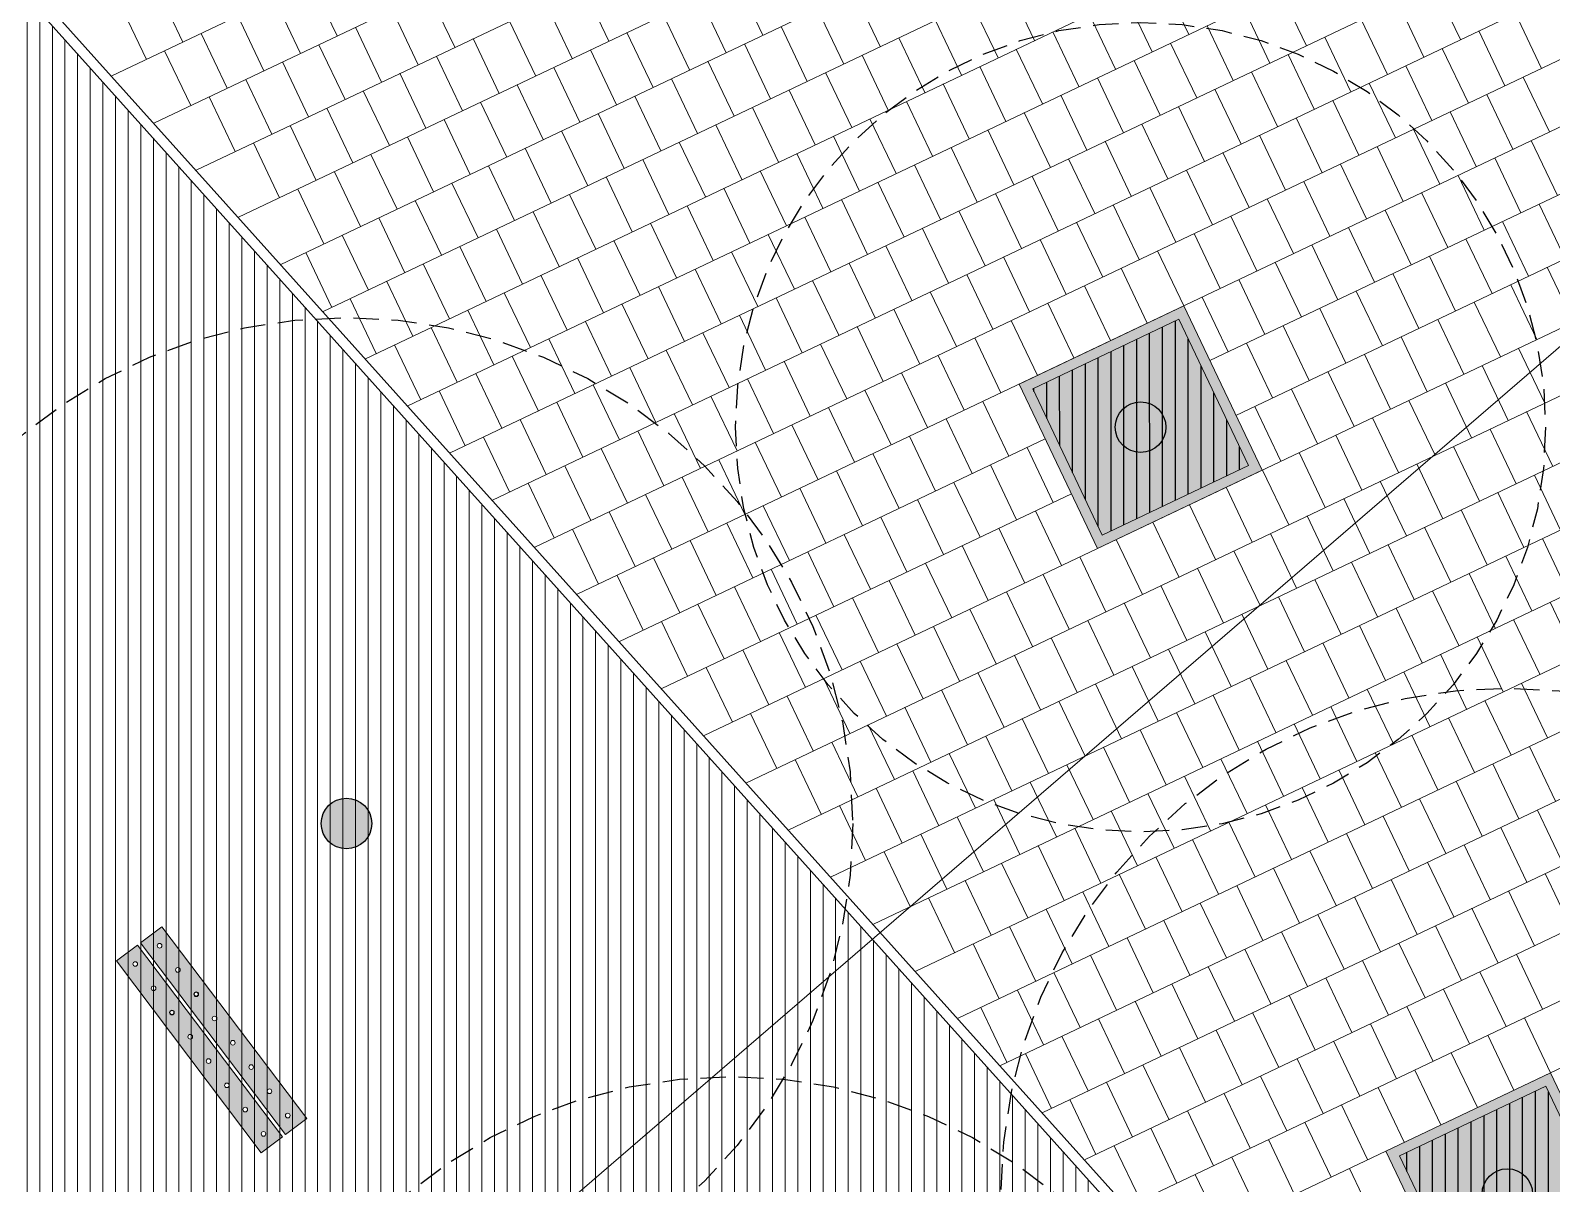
# Model space of a CAD drawing. Header units: metres. Extents: x 678805 to 1359287, y 2747329 to 5497370.
# Drawn here: x 679956.54 to 679971.56, y 2748791.31 to 2748802.7 of the extents above; entities that cross this region are included whole.
import ezdxf
from ezdxf.enums import TextEntityAlignment as Align

# ---------------------------------------------------------------- set-up
doc = ezdxf.new("R2010")
doc.units = ezdxf.units.M
doc.linetypes.add('XREF_MON_SFT_TREES$0$HIDDEN', pattern=[0.375, 0.25, -0.125])
for name, color, linetype in [('00_XREF_MON_HSC_PAVEMENT', 7, 'Continuous'), ('00_XREF_TWQ_BUILDINGS', 7, 'Continuous'), ('00_XREF_TWQ_SFT_TREES', 7, 'Continuous'), ('XREF_MON_GENERAL_LAYOUT$0$02-L-Edge Line Step -10cm', 6, 'Continuous'), ('XREF_MON_HSC_PAVEMENT$0$03-TR-Tree Pit_Green', 74, 'Continuous'), ('XREF_MON_SFT_TREES$0$SL_TREE_CANOPY', 251, 'XREF_MON_SFT_TREES$0$HIDDEN'), ('XREF_MON_SFT_TREES$0$SL_TREE_TRUNK', 251, 'Continuous')]:
    doc.layers.add(name, color=color, linetype=linetype)
for name, color, linetype, true_color in [('02-L-Waterfeatures 01', 7, 'Continuous', 0x4da6ff), ('XREF_MON_HSC_PAVEMENT$0$03-TR-Tree Pit_White', 7, 'Continuous', 0xfcfcfc), ('XREF_MON_SFT_TREES$0$SL_TREE_ACACIA_NILOTICA', 7, 'Continuous', 0x264d00), ('XREF_MON_SFT_TREES$0$SL_TREE_ALBIZIA_LEBBECK', 7, 'Continuous', 0xa3a300), ('XREF_MON_SFT_TREES$0$SL_TREE_ZIZIPHUS_SPINA', 7, 'Continuous', 0xc6d408)]:
    doc.layers.add(name, color=color, linetype=linetype, true_color=true_color)
for name, color, linetype, lineweight in [('XREF_MON_GENERAL_LAYOUT$0$02-L-Level Curves 0.25-0.75m', 33, 'Continuous', 5), ('XREF_MON_GENERAL_LAYOUT$0$02-L-Material Change', 251, 'Continuous', 5), ('XREF_MON_GENERAL_LAYOUT$0$04-BK-Tree Pit', 6, 'Continuous', 5), ('XREF_MON_HSC_FURNITURE$0$03-PG-CBIncluded', 8, 'Continuous', 5), ('XREF_MON_HSC_PAVEMENT$0$04-BK-Tree Pit', 6, 'Continuous', 5)]:
    doc.layers.add(name, color=color, linetype=linetype, lineweight=lineweight)
for name, color, linetype, lineweight, true_color in [('XREF_MON_HSC_PAVEMENT$0$02-L-Joints-Paviment_07_Precast Concrete Blocks 60X40', 7, 'Continuous', 5, 0x999999), ('XREF_MON_HSC_PAVEMENT$0$03-TR-Pavement_02_Sealed Gravel', 7, 'Continuous', 5, 0x38321e), ('XREF_MON_HSC_PAVEMENT$0$03-TR-Pavement_07_Precast Concrete Blocks 60X40', 7, 'Continuous', 5, 0x999999)]:
    doc.layers.add(name, color=color, linetype=linetype, lineweight=lineweight, true_color=true_color)
doc.layers.get('XREF_MON_SFT_TREES$0$SL_TREE_ACACIA_NILOTICA').off()
doc.layers.get('XREF_MON_SFT_TREES$0$SL_TREE_ALBIZIA_LEBBECK').off()
doc.layers.get('XREF_MON_SFT_TREES$0$SL_TREE_ZIZIPHUS_SPINA').off()
doc.styles.add('XREF_MON_GENERAL_LAYOUT$0$Standard', font='arial.ttf')

# ---------------------------------------------------------------- blocks, each defined once
blk = doc.blocks.new('XREF_MON_SFT_TREES$0$Ziziphus_spina_christi')
at = {"layer": 'XREF_MON_SFT_TREES$0$SL_TREE_TRUNK'}
h = blk.add_hatch(color=256, dxfattribs=at)
h.dxf.hatch_style = 1
edge = h.paths.add_edge_path()
edge.add_arc((0, 0), 0.25, 0, 360)
at = {"layer": 'XREF_MON_SFT_TREES$0$SL_TREE_CANOPY', "linetype": 'XREF_MON_SFT_TREES$0$HIDDEN'}
blk.add_circle((0, 0), 5, dxfattribs=at)
at = {"layer": 'XREF_MON_SFT_TREES$0$SL_TREE_TRUNK'}
blk.add_circle((0, 0), 0.25, dxfattribs=at)
blk = doc.blocks.new('XREF_MON_SFT_TREES$0$Albizia_lebbeck')
at = {"layer": 'XREF_MON_SFT_TREES$0$SL_TREE_TRUNK'}
h = blk.add_hatch(color=256, dxfattribs=at)
h.dxf.hatch_style = 1
edge = h.paths.add_edge_path()
edge.add_arc((0, 0), 0.25, 0, 360)
at = {"layer": 'XREF_MON_SFT_TREES$0$SL_TREE_CANOPY', "linetype": 'XREF_MON_SFT_TREES$0$HIDDEN'}
blk.add_circle((0, 0), 5, dxfattribs=at)
at = {"layer": 'XREF_MON_SFT_TREES$0$SL_TREE_TRUNK'}
blk.add_circle((0, 0), 0.25, dxfattribs=at)
blk = doc.blocks.new('XREF_MON_SFT_TREES$0$Acacia_nilotica')
h = blk.add_hatch()
h.set_pattern_fill('ANSI31', color=256, scale=0.1)
edge = h.paths.add_edge_path()
edge.add_arc((0, 0), 4, 0, 360)
at = {"layer": 'XREF_MON_SFT_TREES$0$SL_TREE_TRUNK'}
h = blk.add_hatch(color=256, dxfattribs=at)
h.dxf.hatch_style = 1
edge = h.paths.add_edge_path()
edge.add_arc((0, 0), 0.25, 0, 360)
at = {"layer": 'XREF_MON_SFT_TREES$0$SL_TREE_CANOPY', "linetype": 'XREF_MON_SFT_TREES$0$HIDDEN'}
blk.add_circle((0, 0), 4, dxfattribs=at)
at = {"layer": 'XREF_MON_SFT_TREES$0$SL_TREE_TRUNK'}
blk.add_circle((0, 0), 0.25, dxfattribs=at)
blk = doc.blocks.new('XREF_MON_SFT_TREES')
at = {"layer": 'XREF_MON_SFT_TREES$0$SL_TREE_ACACIA_NILOTICA', "rotation": 25.44812939262281}
blk.add_blockref('XREF_MON_SFT_TREES$0$Acacia_nilotica', (679967.5, 2748798.783), dxfattribs=at)
at = {"layer": 'XREF_MON_SFT_TREES$0$SL_TREE_ALBIZIA_LEBBECK', "rotation": 25.44812939262281}
for p in [(679959.657, 2748794.867), (679963.458, 2748787.366)]:
    blk.add_blockref('XREF_MON_SFT_TREES$0$Albizia_lebbeck', p, dxfattribs=at)
at = {"layer": 'XREF_MON_SFT_TREES$0$SL_TREE_ZIZIPHUS_SPINA', "rotation": 25.44812939262281}
blk.add_blockref('XREF_MON_SFT_TREES$0$Ziziphus_spina_christi', (679971.122, 2748791.205), dxfattribs=at)
blk = doc.blocks.new('XREF_MON_HSC_PAVEMENT$0$Escocell Quadrat')
at = {"layer": 'XREF_MON_HSC_PAVEMENT$0$03-TR-Tree Pit_Green'}
h = blk.add_hatch(dxfattribs=at)
h.set_pattern_fill('ANSI31', color=256, scale=0.04, angle=19.5514)
h.set_pattern_definition([(64.551379247, (-1794786.01457, -2189831.7944), (-0.114677314033, 0.0545720958565), [])])
h.paths.add_polyline_path([(-1.159, 0.359), (-2.759, 0.359), (-2.759, -1.241), (-1.159, -1.241)])
at = {"layer": 'XREF_MON_HSC_PAVEMENT$0$03-TR-Tree Pit_White'}
h = blk.add_hatch(color=256, dxfattribs=at)
h.dxf.hatch_style = 1
h.paths.add_polyline_path([(-2.859, 0.459), (-1.059, 0.459), (-1.059, -1.341), (-2.859, -1.341)])
at = {"ltscale": 0.3}
blk.add_lwpolyline([(-2.759, -1.241), (-1.159, -1.241), (-1.159, 0.359), (-2.759, 0.359)], close=True, dxfattribs=at)
blk = doc.blocks.new('XREF_MON_HSC_PAVEMENT')
at = {"layer": 'XREF_MON_HSC_PAVEMENT$0$03-TR-Pavement_02_Sealed Gravel', "linetype": 'Continuous'}
h = blk.add_hatch(dxfattribs=at)
h.set_pattern_fill('ANSI31', color=256, scale=0.0393, angle=45)
h.set_pattern_definition([(90, (652974.11672, 2717198.73223), (-0.1247775, 0), [])])
h.paths.add_polyline_path([(679942.353, 2748782.84), (679957.858, 2748787.975), (679962.616, 2748773.612), (679947.111, 2748768.477)], flags=16)
h.paths.add_polyline_path([(679947.422, 2748813.15), (679917.58, 2748798.949), (679953.093, 2748759.365), (679980.42, 2748776.369)])
at = {"layer": 'XREF_MON_HSC_PAVEMENT$0$02-L-Joints-Paviment_07_Precast Concrete Blocks 60X40'}
for points in [[(679958.042, 2748802.589), (679957.784, 2748803.131)], [(679959.306, 2748803.191), (679959.564, 2748802.649)], [(679960.726, 2748802.537), (679960.468, 2748803.079)], [(679961.99, 2748803.139), (679962.248, 2748802.597)], [(679963.769, 2748802.656), (679963.511, 2748803.198)], [(679964.671, 2748803.086), (679964.929, 2748802.544)], [(679966.453, 2748802.605), (679966.195, 2748803.146)], [(679967.717, 2748803.206), (679967.975, 2748802.664)], [(679969.137, 2748802.553), (679968.879, 2748803.095)], [(679970.401, 2748803.154), (679970.659, 2748802.613)], [(679957.681, 2748802.417), (679957.423, 2748802.959)], [(679958.945, 2748803.019), (679959.203, 2748802.477)], [(679961.629, 2748802.967), (679961.887, 2748802.425)], [(679963.407, 2748802.484), (679963.15, 2748803.026)], [(679966.092, 2748802.433), (679965.834, 2748802.974)], [(679967.356, 2748803.034), (679967.614, 2748802.492)], [(679968.776, 2748802.381), (679968.518, 2748802.923)], [(679970.04, 2748802.983), (679970.298, 2748802.441)], [(679958.584, 2748802.847), (679958.841, 2748802.305)], [(679960.365, 2748802.365), (679960.107, 2748802.907)], [(679961.268, 2748802.795), (679961.526, 2748802.253)], [(679963.046, 2748802.313), (679962.788, 2748802.854)], [(679964.31, 2748802.914), (679964.568, 2748802.372)], [(679965.73, 2748802.261), (679965.473, 2748802.803)], [(679966.995, 2748802.862), (679967.252, 2748802.321)], [(679969.679, 2748802.811), (679969.937, 2748802.269)], [(679971.46, 2748802.329), (679971.203, 2748802.871)], [(679958.222, 2748802.675), (679958.48, 2748802.133)], [(679960.004, 2748802.194), (679959.746, 2748802.735)], [(679960.907, 2748802.623), (679961.165, 2748802.081)], [(679962.685, 2748802.141), (679962.427, 2748802.682)], [(679963.949, 2748802.742), (679964.207, 2748802.2)], [(679965.369, 2748802.089), (679965.111, 2748802.631)], [(679966.633, 2748802.691), (679966.891, 2748802.149)], [(679968.415, 2748802.209), (679968.157, 2748802.751)], [(679969.318, 2748802.639), (679969.576, 2748802.097)], [(679971.099, 2748802.157), (679970.841, 2748802.699)], [(679957.861, 2748802.503), (679958.119, 2748801.961)], [(679959.643, 2748802.022), (679959.385, 2748802.563)], [(679962.324, 2748801.969), (679962.066, 2748802.511)], [(679963.588, 2748802.57), (679963.846, 2748802.029)], [(679966.272, 2748802.519), (679966.53, 2748801.977)], [(679968.054, 2748802.037), (679967.796, 2748802.579)], [(679968.957, 2748802.467), (679969.214, 2748801.925)], [(679970.738, 2748801.985), (679970.48, 2748802.527)], [(679959.281, 2748801.85), (679959.024, 2748802.392)], [(679960.545, 2748802.451), (679960.803, 2748801.91)], [(679961.963, 2748801.797), (679961.705, 2748802.339)], [(679963.227, 2748802.399), (679963.485, 2748801.857)], [(679965.008, 2748801.917), (679964.75, 2748802.459)], [(679965.911, 2748802.347), (679966.169, 2748801.805)], [(679967.692, 2748801.865), (679967.435, 2748802.407)], [(679970.377, 2748801.814), (679970.119, 2748802.355)], [(679958.92, 2748801.678), (679958.662, 2748802.22)], [(679960.184, 2748802.28), (679960.442, 2748801.738)], [(679961.601, 2748801.625), (679961.344, 2748802.167)], [(679962.866, 2748802.227), (679963.123, 2748801.685)], [(679964.647, 2748801.745), (679964.389, 2748802.287)], [(679965.55, 2748802.175), (679965.808, 2748801.633)], [(679967.331, 2748801.693), (679967.073, 2748802.235)], [(679968.595, 2748802.295), (679968.853, 2748801.753)], [(679970.016, 2748801.642), (679969.758, 2748802.184)], [(679971.28, 2748802.243), (679971.538, 2748801.702)], [(679958.559, 2748801.506), (679958.301, 2748802.048)], [(679959.823, 2748802.108), (679960.081, 2748801.566)], [(679962.504, 2748802.055), (679962.762, 2748801.513)], [(679964.286, 2748801.573), (679964.028, 2748802.115)], [(679966.97, 2748801.522), (679966.712, 2748802.063)], [(679968.234, 2748802.123), (679968.492, 2748801.581)], [(679970.919, 2748802.071), (679971.176, 2748801.53)], [(679959.462, 2748801.936), (679959.72, 2748801.394)], [(679961.24, 2748801.453), (679960.982, 2748801.995)], [(679962.143, 2748801.883), (679962.401, 2748801.341)], [(679963.925, 2748801.401), (679963.667, 2748801.943)], [(679965.189, 2748802.003), (679965.446, 2748801.461)], [(679966.609, 2748801.35), (679966.351, 2748801.892)], [(679967.873, 2748801.951), (679968.131, 2748801.409)], [(679969.654, 2748801.47), (679969.397, 2748802.012)], [(679970.557, 2748801.9), (679970.815, 2748801.358)], [(679959.101, 2748801.764), (679959.359, 2748801.222)], [(679960.879, 2748801.281), (679960.621, 2748801.823)], [(679963.563, 2748801.23), (679963.306, 2748801.771)], [(679964.827, 2748801.831), (679965.085, 2748801.289)], [(679966.248, 2748801.178), (679965.99, 2748801.72)], [(679967.512, 2748801.779), (679967.77, 2748801.238)], [(679969.293, 2748801.298), (679969.035, 2748801.84)], [(679970.196, 2748801.728), (679970.454, 2748801.186)], [(679958.74, 2748801.592), (679958.997, 2748801.05)], [(679960.518, 2748801.109), (679960.26, 2748801.651)], [(679961.782, 2748801.711), (679962.04, 2748801.169)], [(679963.202, 2748801.058), (679962.944, 2748801.599)], [(679964.466, 2748801.659), (679964.724, 2748801.117)], [(679967.151, 2748801.608), (679967.408, 2748801.066)], [(679968.932, 2748801.126), (679968.674, 2748801.668)], [(679971.616, 2748801.074), (679971.358, 2748801.616)], [(679960.157, 2748800.938), (679959.899, 2748801.479)], [(679961.421, 2748801.539), (679961.679, 2748800.997)], [(679962.841, 2748800.886), (679962.583, 2748801.428)], [(679964.105, 2748801.487), (679964.363, 2748800.946)], [(679965.886, 2748801.006), (679965.629, 2748801.548)], [(679966.789, 2748801.436), (679967.047, 2748800.894)], [(679968.571, 2748800.954), (679968.313, 2748801.496)], [(679969.835, 2748801.556), (679970.093, 2748801.014)], [(679971.255, 2748800.902), (679970.997, 2748801.444)], [(679959.795, 2748800.766), (679959.538, 2748801.307)], [(679961.06, 2748801.367), (679961.317, 2748800.825)], [(679963.744, 2748801.316), (679964.002, 2748800.774)], [(679965.525, 2748800.834), (679965.267, 2748801.376)], [(679966.428, 2748801.264), (679966.686, 2748800.722)], [(679968.21, 2748800.782), (679967.952, 2748801.324)], [(679969.474, 2748801.384), (679969.732, 2748800.842)], [(679970.894, 2748800.731), (679970.636, 2748801.272)], [(679959.434, 2748800.594), (679959.176, 2748801.136)], [(679960.698, 2748801.195), (679960.956, 2748800.654)], [(679962.48, 2748800.714), (679962.222, 2748801.256)], [(679963.383, 2748801.144), (679963.641, 2748800.602)], [(679965.164, 2748800.662), (679964.906, 2748801.204)], [(679967.848, 2748800.61), (679967.591, 2748801.152)], [(679969.113, 2748801.212), (679969.37, 2748800.67)], [(679960.337, 2748801.024), (679960.595, 2748800.482)], [(679962.119, 2748800.542), (679961.861, 2748801.084)], [(679963.022, 2748800.972), (679963.279, 2748800.43)], [(679964.803, 2748800.49), (679964.545, 2748801.032)], [(679966.067, 2748801.092), (679966.325, 2748800.55)], [(679967.487, 2748800.439), (679967.229, 2748800.98)], [(679968.751, 2748801.04), (679969.009, 2748800.498)], [(679970.533, 2748800.559), (679970.275, 2748801.101)], [(679971.436, 2748800.988), (679971.694, 2748800.447)], [(679959.976, 2748800.852), (679960.234, 2748800.31)], [(679961.757, 2748800.37), (679961.5, 2748800.912)], [(679964.442, 2748800.318), (679964.184, 2748800.86)], [(679965.706, 2748800.92), (679965.964, 2748800.378)], [(679968.39, 2748800.868), (679968.648, 2748800.327)], [(679970.172, 2748800.387), (679969.914, 2748800.929)], [(679971.075, 2748800.817), (679971.332, 2748800.275)], [(679959.615, 2748800.68), (679959.873, 2748800.138)], [(679961.396, 2748800.198), (679961.138, 2748800.74)], [(679962.66, 2748800.8), (679962.918, 2748800.258)], [(679964.081, 2748800.147), (679963.823, 2748800.688)], [(679965.345, 2748800.748), (679965.602, 2748800.206)], [(679967.126, 2748800.267), (679966.868, 2748800.809)], [(679968.029, 2748800.696), (679968.287, 2748800.155)], [(679969.81, 2748800.215), (679969.553, 2748800.757)], [(679961.035, 2748800.026), (679960.777, 2748800.568)], [(679962.299, 2748800.628), (679962.557, 2748800.086)], [(679963.719, 2748799.975), (679963.461, 2748800.517)], [(679964.983, 2748800.576), (679965.241, 2748800.034)], [(679966.765, 2748800.095), (679966.507, 2748800.637)], [(679967.668, 2748800.525), (679967.926, 2748799.983)], [(679969.449, 2748800.043), (679969.191, 2748800.585)], [(679970.713, 2748800.645), (679970.971, 2748800.103)], [(679959.254, 2748800.508), (679959.511, 2748799.966)], [(679960.674, 2748799.855), (679960.416, 2748800.396)], [(679961.938, 2748800.456), (679962.196, 2748799.914)], [(679964.622, 2748800.404), (679964.88, 2748799.863)], [(679966.404, 2748799.923), (679966.146, 2748800.465)], [(679969.088, 2748799.871), (679968.83, 2748800.413)], [(679970.352, 2748800.473), (679970.61, 2748799.931)], [(679971.775, 2748799.821), (679971.517, 2748800.363)], [(679960.313, 2748799.683), (679960.055, 2748800.224)], [(679961.577, 2748800.284), (679961.835, 2748799.742)], [(679963.358, 2748799.803), (679963.1, 2748800.345)], [(679964.261, 2748800.233), (679964.519, 2748799.691)], [(679966.042, 2748799.751), (679965.785, 2748800.293)], [(679967.307, 2748800.353), (679967.564, 2748799.811)], [(679968.727, 2748799.699), (679968.469, 2748800.241)], [(679969.991, 2748800.301), (679970.249, 2748799.759)], [(679961.216, 2748800.112), (679961.473, 2748799.571)], [(679962.997, 2748799.631), (679962.739, 2748800.173)], [(679965.681, 2748799.579), (679965.423, 2748800.121)], [(679966.945, 2748800.181), (679967.203, 2748799.639)], [(679968.366, 2748799.527), (679968.108, 2748800.069)], [(679969.63, 2748800.129), (679969.888, 2748799.587)], [(679971.414, 2748799.65), (679971.156, 2748800.191)], [(679959.951, 2748799.511), (679959.694, 2748800.053)], [(679960.854, 2748799.941), (679961.112, 2748799.399)], [(679962.636, 2748799.459), (679962.378, 2748800.001)], [(679963.9, 2748800.061), (679964.158, 2748799.519)], [(679965.32, 2748799.407), (679965.062, 2748799.949)], [(679966.584, 2748800.009), (679966.842, 2748799.467)], [(679969.269, 2748799.957), (679969.526, 2748799.415)], [(679971.053, 2748799.478), (679970.795, 2748800.019)], [(679960.493, 2748799.769), (679960.751, 2748799.227)], [(679962.275, 2748799.287), (679962.017, 2748799.829)], [(679963.539, 2748799.889), (679963.797, 2748799.347)], [(679964.959, 2748799.235), (679964.701, 2748799.777)], [(679966.223, 2748799.837), (679966.481, 2748799.295)], [(679968.907, 2748799.785), (679969.165, 2748799.244)], [(679970.691, 2748799.306), (679970.434, 2748799.848)], [(679961.913, 2748799.115), (679961.656, 2748799.657)], [(679963.178, 2748799.717), (679963.435, 2748799.175)], [(679965.862, 2748799.665), (679966.12, 2748799.123)], [(679968.546, 2748799.613), (679968.804, 2748799.072)], [(679970.33, 2748799.134), (679970.072, 2748799.676)], [(679960.132, 2748799.597), (679960.39, 2748799.055)], [(679961.552, 2748798.943), (679961.294, 2748799.485)], [(679962.816, 2748799.545), (679963.074, 2748799.003)], [(679964.598, 2748799.064), (679964.34, 2748799.605)], [(679965.501, 2748799.493), (679965.758, 2748798.952)], [(679969.969, 2748798.962), (679969.711, 2748799.504)], [(679971.233, 2748799.564), (679971.491, 2748799.022)], [(679961.191, 2748798.772), (679960.933, 2748799.313)], [(679962.455, 2748799.373), (679962.713, 2748798.831)], [(679964.236, 2748798.892), (679963.979, 2748799.434)], [(679965.139, 2748799.321), (679965.397, 2748798.78)], [(679969.608, 2748798.79), (679969.35, 2748799.332)], [(679970.872, 2748799.392), (679971.13, 2748798.85)], [(679962.094, 2748799.201), (679962.352, 2748798.659)], [(679963.875, 2748798.72), (679963.617, 2748799.262)], [(679969.247, 2748798.618), (679968.989, 2748799.16)], [(679970.511, 2748799.22), (679970.769, 2748798.678)], [(679960.83, 2748798.6), (679960.572, 2748799.142)], [(679961.733, 2748799.029), (679961.991, 2748798.488)], [(679963.514, 2748798.548), (679963.256, 2748799.09)], [(679964.778, 2748799.15), (679965.036, 2748798.608)], [(679966.198, 2748798.496), (679965.941, 2748799.038)], [(679970.15, 2748799.048), (679970.408, 2748798.506)], [(679963.153, 2748798.376), (679962.895, 2748798.918)], [(679964.417, 2748798.978), (679964.675, 2748798.436)], [(679965.837, 2748798.324), (679965.579, 2748798.866)], [(679968.886, 2748798.446), (679968.628, 2748798.988)], [(679969.789, 2748798.876), (679970.046, 2748798.334)], [(679971.57, 2748798.395), (679971.312, 2748798.937)], [(679961.372, 2748798.858), (679961.629, 2748798.316)], [(679962.792, 2748798.204), (679962.534, 2748798.746)], [(679964.056, 2748798.806), (679964.314, 2748798.264)], [(679971.208, 2748798.223), (679970.951, 2748798.765)], [(679961.01, 2748798.686), (679961.268, 2748798.144)], [(679962.431, 2748798.032), (679962.173, 2748798.574)], [(679963.695, 2748798.634), (679963.953, 2748798.092)], [(679965.476, 2748798.152), (679965.218, 2748798.694)], [(679966.379, 2748798.582), (679966.637, 2748798.04)], [(679969.427, 2748798.704), (679969.685, 2748798.162)], [(679970.847, 2748798.051), (679970.589, 2748798.593)], [(679963.334, 2748798.462), (679963.591, 2748797.92)], [(679965.115, 2748797.981), (679964.857, 2748798.522)], [(679966.018, 2748798.41), (679966.276, 2748797.869)], [(679969.066, 2748798.532), (679969.324, 2748797.991)], [(679970.486, 2748797.879), (679970.228, 2748798.421)], [(679962.069, 2748797.86), (679961.812, 2748798.402)], [(679962.972, 2748798.29), (679963.23, 2748797.748)], [(679964.754, 2748797.809), (679964.496, 2748798.351)], [(679968.705, 2748798.36), (679968.963, 2748797.819)], [(679971.389, 2748798.309), (679971.647, 2748797.767)], [(679961.708, 2748797.689), (679961.45, 2748798.23)], [(679962.611, 2748798.118), (679962.869, 2748797.577)], [(679964.392, 2748797.637), (679964.135, 2748798.179)], [(679965.657, 2748798.238), (679965.914, 2748797.697)], [(679968.344, 2748798.189), (679968.602, 2748797.647)], [(679970.125, 2748797.708), (679969.867, 2748798.249)], [(679971.028, 2748798.137), (679971.286, 2748797.595)], [(679964.031, 2748797.465), (679963.773, 2748798.007)], [(679965.295, 2748798.067), (679965.553, 2748797.525)], [(679967.983, 2748798.017), (679968.24, 2748797.475)], [(679969.764, 2748797.536), (679969.506, 2748798.078)], [(679970.667, 2748797.965), (679970.924, 2748797.424)], [(679962.25, 2748797.946), (679962.508, 2748797.405)], [(679963.67, 2748797.293), (679963.412, 2748797.835)], [(679964.934, 2748797.895), (679965.192, 2748797.353)], [(679966.718, 2748797.415), (679966.461, 2748797.957)], [(679967.621, 2748797.845), (679967.879, 2748797.303)], [(679969.402, 2748797.364), (679969.145, 2748797.906)], [(679961.889, 2748797.775), (679962.147, 2748797.233)], [(679963.309, 2748797.121), (679963.051, 2748797.663)], [(679964.573, 2748797.723), (679964.831, 2748797.181)], [(679966.357, 2748797.243), (679966.099, 2748797.785)], [(679967.26, 2748797.673), (679967.518, 2748797.131)], [(679969.041, 2748797.192), (679968.783, 2748797.734)], [(679970.305, 2748797.794), (679970.563, 2748797.252)], [(679971.726, 2748797.14), (679971.468, 2748797.682)], [(679964.212, 2748797.551), (679964.47, 2748797.009)], [(679965.996, 2748797.071), (679965.738, 2748797.613)], [(679968.68, 2748797.02), (679968.422, 2748797.562)], [(679969.944, 2748797.622), (679970.202, 2748797.08)], [(679971.364, 2748796.968), (679971.107, 2748797.51)], [(679962.948, 2748796.949), (679962.69, 2748797.491)], [(679963.851, 2748797.379), (679964.109, 2748796.837)], [(679965.635, 2748796.9), (679965.377, 2748797.441)], [(679966.899, 2748797.501), (679967.157, 2748796.959)], [(679968.319, 2748796.848), (679968.061, 2748797.39)], [(679969.583, 2748797.45), (679969.841, 2748796.908)], [(679962.587, 2748796.777), (679962.329, 2748797.319)], [(679963.49, 2748797.207), (679963.747, 2748796.665)], [(679965.274, 2748796.728), (679965.016, 2748797.269)], [(679966.538, 2748797.329), (679966.796, 2748796.787)], [(679967.958, 2748796.676), (679967.7, 2748797.218)], [(679969.222, 2748797.278), (679969.48, 2748796.736)], [(679971.003, 2748796.796), (679970.745, 2748797.338)], [(679964.912, 2748796.556), (679964.655, 2748797.098)], [(679966.177, 2748797.157), (679966.434, 2748796.616)], [(679968.861, 2748797.106), (679969.119, 2748796.564)], [(679970.642, 2748796.625), (679970.384, 2748797.166)], [(679963.128, 2748797.035), (679963.386, 2748796.494)], [(679964.551, 2748796.384), (679964.293, 2748796.926)], [(679965.815, 2748796.985), (679966.073, 2748796.444)], [(679967.597, 2748796.504), (679967.339, 2748797.046)], [(679968.5, 2748796.934), (679968.757, 2748796.392)], [(679970.281, 2748796.453), (679970.023, 2748796.995)], [(679971.545, 2748797.054), (679971.803, 2748796.513)], [(679962.767, 2748796.863), (679963.025, 2748796.322)], [(679965.454, 2748796.814), (679965.712, 2748796.272)], [(679967.235, 2748796.333), (679966.978, 2748796.874)], [(679968.138, 2748796.762), (679968.396, 2748796.22)], [(679969.92, 2748796.281), (679969.662, 2748796.823)], [(679971.184, 2748796.882), (679971.442, 2748796.341)], [(679964.19, 2748796.212), (679963.932, 2748796.754)], [(679965.093, 2748796.642), (679965.351, 2748796.1)], [(679966.874, 2748796.161), (679966.616, 2748796.703)], [(679969.558, 2748796.109), (679969.301, 2748796.651)], [(679970.823, 2748796.711), (679971.08, 2748796.169)], [(679963.829, 2748796.04), (679963.571, 2748796.582)], [(679964.732, 2748796.47), (679964.99, 2748795.928)], [(679966.513, 2748795.989), (679966.255, 2748796.531)], [(679967.777, 2748796.59), (679968.035, 2748796.049)], [(679969.197, 2748795.937), (679968.939, 2748796.479)], [(679970.461, 2748796.539), (679970.719, 2748795.997)], [(679963.468, 2748795.868), (679963.21, 2748796.41)], [(679966.152, 2748795.817), (679965.894, 2748796.359)], [(679967.416, 2748796.419), (679967.674, 2748795.877)], [(679968.836, 2748795.765), (679968.578, 2748796.307)], [(679970.1, 2748796.367), (679970.358, 2748795.825)], [(679964.371, 2748796.298), (679964.628, 2748795.756)], [(679965.791, 2748795.645), (679965.533, 2748796.187)], [(679967.055, 2748796.247), (679967.313, 2748795.705)], [(679969.739, 2748796.195), (679969.997, 2748795.653)], [(679971.52, 2748795.713), (679971.263, 2748796.255)], [(679964.009, 2748796.126), (679964.267, 2748795.584)], [(679965.429, 2748795.473), (679965.172, 2748796.015)], [(679966.694, 2748796.075), (679966.951, 2748795.533)], [(679968.475, 2748795.593), (679968.217, 2748796.135)], [(679969.378, 2748796.023), (679969.636, 2748795.481)], [(679971.159, 2748795.542), (679970.901, 2748796.083)], [(679963.648, 2748795.954), (679963.906, 2748795.412)], [(679966.332, 2748795.903), (679966.59, 2748795.361)], [(679968.114, 2748795.421), (679967.856, 2748795.963)], [(679970.798, 2748795.37), (679970.54, 2748795.912)], [(679965.068, 2748795.301), (679964.81, 2748795.843)], [(679965.971, 2748795.731), (679966.229, 2748795.189)], [(679967.753, 2748795.25), (679967.495, 2748795.791)], [(679969.017, 2748795.851), (679969.275, 2748795.309)], [(679970.437, 2748795.198), (679970.179, 2748795.74)], [(679964.707, 2748795.129), (679964.449, 2748795.671)], [(679965.61, 2748795.559), (679965.868, 2748795.017)], [(679967.391, 2748795.078), (679967.134, 2748795.62)], [(679968.656, 2748795.679), (679968.913, 2748795.138)], [(679970.076, 2748795.026), (679969.818, 2748795.568)], [(679971.34, 2748795.628), (679971.598, 2748795.086)], [(679964.346, 2748794.958), (679964.088, 2748795.499)], [(679967.03, 2748794.906), (679966.772, 2748795.448)], [(679968.294, 2748795.507), (679968.552, 2748794.966)], [(679970.979, 2748795.456), (679971.236, 2748794.914)], [(679965.249, 2748795.387), (679965.507, 2748794.845)], [(679966.669, 2748794.734), (679966.411, 2748795.276)], [(679967.933, 2748795.336), (679968.191, 2748794.794)], [(679969.714, 2748794.854), (679969.457, 2748795.396)], [(679970.617, 2748795.284), (679970.875, 2748794.742)], [(679964.888, 2748795.215), (679965.145, 2748794.674)], [(679966.308, 2748794.562), (679966.05, 2748795.104)], [(679967.572, 2748795.164), (679967.83, 2748794.622)], [(679969.353, 2748794.682), (679969.095, 2748795.224)], [(679970.256, 2748795.112), (679970.514, 2748794.57)], [(679964.526, 2748795.044), (679964.784, 2748794.502)], [(679967.211, 2748794.992), (679967.469, 2748794.45)], [(679968.992, 2748794.51), (679968.734, 2748795.052)], [(679971.676, 2748794.459), (679971.419, 2748795)], [(679965.947, 2748794.39), (679965.689, 2748794.932)], [(679966.85, 2748794.82), (679967.107, 2748794.278)], [(679968.631, 2748794.338), (679968.373, 2748794.88)], [(679969.895, 2748794.94), (679970.153, 2748794.398)], [(679971.315, 2748794.287), (679971.057, 2748794.829)], [(679965.585, 2748794.218), (679965.328, 2748794.76)], [(679968.27, 2748794.167), (679968.012, 2748794.708)], [(679969.534, 2748794.768), (679969.792, 2748794.226)], [(679970.954, 2748794.115), (679970.696, 2748794.657)], [(679965.224, 2748794.046), (679964.966, 2748794.588)], [(679966.488, 2748794.648), (679966.746, 2748794.106)], [(679967.909, 2748793.995), (679967.651, 2748794.537)], [(679969.173, 2748794.596), (679969.431, 2748794.055)], [(679966.127, 2748794.476), (679966.385, 2748793.934)], [(679967.547, 2748793.823), (679967.29, 2748794.365)], [(679968.812, 2748794.424), (679969.069, 2748793.883)], [(679970.593, 2748793.943), (679970.335, 2748794.485)], [(679971.496, 2748794.373), (679971.754, 2748793.831)], [(679965.766, 2748794.304), (679966.024, 2748793.763)], [(679968.45, 2748794.253), (679968.708, 2748793.711)], [(679970.232, 2748793.771), (679969.974, 2748794.313)], [(679965.405, 2748794.132), (679965.663, 2748793.591)], [(679967.186, 2748793.651), (679966.928, 2748794.193)], [(679968.089, 2748794.081), (679968.347, 2748793.539)], [(679969.87, 2748793.599), (679969.613, 2748794.141)], [(679971.135, 2748794.201), (679971.392, 2748793.659)], [(679966.825, 2748793.479), (679966.567, 2748794.021)], [(679967.728, 2748793.909), (679967.986, 2748793.367)], [(679969.509, 2748793.427), (679969.251, 2748793.969)], [(679970.773, 2748794.029), (679971.031, 2748793.487)], [(679966.464, 2748793.307), (679966.206, 2748793.849)], [(679969.148, 2748793.256), (679968.89, 2748793.797)], [(679970.412, 2748793.857), (679970.67, 2748793.315)], [(679966.103, 2748793.135), (679965.845, 2748793.677)], [(679967.367, 2748793.737), (679967.625, 2748793.195)], [(679968.787, 2748793.084), (679968.529, 2748793.625)], [(679970.051, 2748793.685), (679970.309, 2748793.143)], [(679967.006, 2748793.565), (679967.263, 2748793.023)], [(679968.426, 2748792.912), (679968.168, 2748793.454)], [(679969.69, 2748793.513), (679969.948, 2748792.972)], [(679971.471, 2748793.032), (679971.213, 2748793.574)], [(679966.644, 2748793.393), (679966.902, 2748792.851)], [(679969.329, 2748793.341), (679969.587, 2748792.8)], [(679971.11, 2748792.86), (679970.852, 2748793.402)], [(679966.283, 2748793.221), (679966.541, 2748792.68)], [(679968.065, 2748792.74), (679967.807, 2748793.282)], [(679968.967, 2748793.17), (679969.225, 2748792.628)], [(679970.749, 2748792.688), (679970.491, 2748793.23)], [(679965.922, 2748793.049), (679966.18, 2748792.508)], [(679967.703, 2748792.568), (679967.446, 2748793.11)], [(679970.388, 2748792.516), (679970.13, 2748793.058)], [(679967.342, 2748792.396), (679967.084, 2748792.938)], [(679968.606, 2748792.998), (679968.864, 2748792.456)], [(679970.026, 2748792.344), (679969.769, 2748792.886)], [(679971.291, 2748792.946), (679971.548, 2748792.404)], [(679966.981, 2748792.224), (679966.723, 2748792.766)], [(679968.245, 2748792.826), (679968.503, 2748792.284)], [(679969.665, 2748792.173), (679969.407, 2748792.714)], [(679970.929, 2748792.774), (679971.187, 2748792.232)], [(679966.62, 2748792.052), (679966.362, 2748792.594)], [(679967.884, 2748792.654), (679968.142, 2748792.112)], [(679970.568, 2748792.602), (679970.826, 2748792.06)], [(679967.523, 2748792.482), (679967.781, 2748791.94)], [(679969.304, 2748792.001), (679969.046, 2748792.542)], [(679970.207, 2748792.43), (679970.465, 2748791.889)], [(679967.162, 2748792.31), (679967.419, 2748791.768)], [(679968.943, 2748791.829), (679968.685, 2748792.371)], [(679969.846, 2748792.258), (679970.104, 2748791.717)], [(679966.8, 2748792.138), (679967.058, 2748791.597)], [(679968.582, 2748791.657), (679968.324, 2748792.199)], [(679968.221, 2748791.485), (679967.963, 2748792.027)], [(679969.485, 2748792.087), (679969.742, 2748791.545)], [(679967.859, 2748791.313), (679967.602, 2748791.855)], [(679969.123, 2748791.915), (679969.381, 2748791.373)], [(679967.498, 2748791.141), (679967.24, 2748791.683)], [(679968.762, 2748791.743), (679969.02, 2748791.201)], [(679968.401, 2748791.571), (679968.659, 2748791.029)], [(679968.04, 2748791.399), (679968.298, 2748790.857)], [(679969.821, 2748790.918), (679969.563, 2748791.459)]]:
    blk.add_lwpolyline(points, dxfattribs=at)
at = {"layer": 'XREF_MON_HSC_PAVEMENT$0$03-TR-Pavement_07_Precast Concrete Blocks 60X40'}
for p, q in [((679957.756, 2748801.788), (679973.11, 2748809.094)), ((679957.338, 2748802.254), (679971.221, 2748808.86)), ((679958.174, 2748801.322), (679973.369, 2748808.553)), ((679958.592, 2748800.857), (679973.627, 2748808.012)), ((679959.01, 2748800.391), (679973.886, 2748807.47)), ((679959.428, 2748799.926), (679974.144, 2748806.929)), ((679959.846, 2748799.46), (679974.403, 2748806.387)), ((679960.263, 2748798.994), (679974.661, 2748805.846)), ((679960.681, 2748798.529), (679974.92, 2748805.304)), ((679961.099, 2748798.063), (679975.179, 2748804.763)), ((679961.517, 2748797.598), (679975.437, 2748804.222)), ((679961.935, 2748797.132), (679975.696, 2748803.68)), ((679968.183, 2748799.441), (679974.325, 2748802.363)), ((679968.441, 2748798.899), (679974.583, 2748801.822)), ((679963.607, 2748795.27), (679976.73, 2748801.514)), ((679963.189, 2748795.735), (679974.841, 2748801.28)), ((679964.025, 2748794.804), (679976.989, 2748800.973)), ((679964.443, 2748794.339), (679977.247, 2748800.432)), ((679964.861, 2748793.873), (679977.506, 2748799.89)), ((679965.279, 2748793.407), (679977.764, 2748799.349)), ((679965.697, 2748792.942), (679978.023, 2748798.807)), ((679962.353, 2748796.666), (679966.558, 2748798.667)), ((679966.115, 2748792.476), (679978.281, 2748798.266)), ((679962.771, 2748796.201), (679966.816, 2748798.126)), ((679966.533, 2748792.011), (679978.54, 2748797.724)), ((679966.951, 2748791.545), (679978.798, 2748797.183)), ((679967.369, 2748791.079), (679979.057, 2748796.642)), ((679967.786, 2748790.614), (679979.316, 2748796.1))]:
    blk.add_line(p, q, dxfattribs=at)
at = {"layer": 'XREF_MON_HSC_PAVEMENT$0$04-BK-Tree Pit', "rotation": 25.44862075299672}
for p in [(679969.08, 2748800.023), (679972.702, 2748792.444)]:
    blk.add_blockref('XREF_MON_HSC_PAVEMENT$0$Escocell Quadrat', p, dxfattribs=at)
blk = doc.blocks.new('XREF_MON_HSC_FURNITURE$0$RAI_B_HL')
at = {"true_color": 0xfcfcfc}
h = blk.add_hatch(color=7, dxfattribs=at)
h.dxf.hatch_style = 1
h.paths.add_polyline_path([(2100.11, 179.356), (2100.371, 179.381), (2100.141, 181.745), (2099.88, 181.72)])
h.paths.add_polyline_path([(2100.192, 180.104, -1), (2100.146, 180.1, -1)], flags=16)
h.paths.add_polyline_path([(2100.189, 180.104, -1), (2100.149, 180.1, -1)], flags=0)
h.paths.add_polyline_path([(2100.117, 180.399, -1), (2100.163, 180.403, -1)], flags=16)
h.paths.add_polyline_path([(2100.221, 179.805, -1), (2100.175, 179.801, -1)], flags=16)
h.paths.add_polyline_path([(2100.088, 180.698, -1), (2100.134, 180.702, -1)], flags=16)
h.paths.add_polyline_path([(2100.25, 179.506, -1), (2100.204, 179.502, -1)], flags=16)
h.paths.add_polyline_path([(2100.059, 180.997, -1), (2100.105, 181.001, -1)], flags=16)
h.paths.add_polyline_path([(2100.03, 181.296, -1), (2100.076, 181.3, -1)], flags=16)
h.paths.add_polyline_path([(2100.001, 181.595, -1), (2100.047, 181.599, -1)], flags=16)
h = blk.add_hatch(color=7, dxfattribs=at)
h.dxf.hatch_style = 1
h.paths.add_polyline_path([(2100.409, 179.385), (2100.67, 179.41), (2100.44, 181.774), (2100.179, 181.749)])
h.paths.add_polyline_path([(2100.491, 180.133, -1), (2100.445, 180.129, -1)], flags=16)
h.paths.add_polyline_path([(2100.488, 180.133, -1), (2100.448, 180.129, -1)], flags=0)
h.paths.add_polyline_path([(2100.416, 180.428, -1), (2100.462, 180.432, -1)], flags=16)
h.paths.add_polyline_path([(2100.52, 179.834, -1), (2100.474, 179.83, -1)], flags=16)
h.paths.add_polyline_path([(2100.387, 180.727, -1), (2100.433, 180.731, -1)], flags=16)
h.paths.add_polyline_path([(2100.549, 179.536, -1), (2100.503, 179.531, -1)], flags=16)
h.paths.add_polyline_path([(2100.358, 181.026, -1), (2100.404, 181.03, -1)], flags=16)
h.paths.add_polyline_path([(2100.329, 181.325, -1), (2100.375, 181.329, -1)], flags=16)
h.paths.add_polyline_path([(2100.3, 181.624, -1), (2100.346, 181.628, -1)], flags=16)
for points in [[(2100.11, 179.356), (2100.371, 179.381), (2100.141, 181.745), (2099.88, 181.72), (2100.11, 179.356)], [(2100.409, 179.385), (2100.67, 179.41), (2100.44, 181.774), (2100.179, 181.749), (2100.409, 179.385)]]:
    blk.add_lwpolyline(points, close=True)
for centre, radius in [((2100.323, 181.626), 0.023), ((2100.024, 181.597), 0.023), ((2100.352, 181.327), 0.023), ((2100.053, 181.298), 0.023), ((2100.381, 181.028), 0.023), ((2100.082, 180.999), 0.023), ((2100.41, 180.729), 0.023), ((2100.111, 180.7), 0.023), ((2100.439, 180.43), 0.023), ((2100.14, 180.401), 0.023), ((2100.468, 180.131), 0.023), ((2100.468, 180.131), 0.02), ((2100.169, 180.102), 0.023), ((2100.169, 180.102), 0.02), ((2100.497, 179.832), 0.023), ((2100.198, 179.803), 0.023), ((2100.526, 179.533), 0.023), ((2100.227, 179.504), 0.023)]:
    blk.add_circle(centre, radius)
blk = doc.blocks.new('XREF_MON_HSC_FURNITURE$0$RAI_D')
at = {"rotation": 324.4534980158393}
blk.add_blockref('XREF_MON_HSC_FURNITURE$0$RAI_B_HL', (-1815.645, 1074.162), dxfattribs=at)
blk = doc.blocks.new('XREF_MON_HSC_FURNITURE')
at = {"layer": 'XREF_MON_HSC_FURNITURE$0$03-PG-CBIncluded', "rotation": 247.0374971418329}
blk.add_blockref('XREF_MON_HSC_FURNITURE$0$RAI_D', (679957.574, 2748791.098), dxfattribs=at)
blk = doc.blocks.new('XREF_MON_GENERAL_LAYOUT$0$Escocell Quadrat')
at = {"ltscale": 0.3}
blk.add_lwpolyline([(-2.759, -1.241), (-1.159, -1.241), (-1.159, 0.359), (-2.759, 0.359)], close=True, dxfattribs=at)
at = {"layer": 'XREF_MON_GENERAL_LAYOUT$0$02-L-Material Change', "ltscale": 0.3}
blk.add_lwpolyline([(-2.859, -1.341), (-1.059, -1.341), (-1.059, 0.459), (-2.859, 0.459)], close=True, dxfattribs=at)
blk = doc.blocks.new('XREF_MON_GENERAL_LAYOUT')
at = {"layer": 'XREF_MON_GENERAL_LAYOUT$0$02-L-Edge Line Step -10cm'}
blk.add_line((679947.422, 2748813.15), (679980.42, 2748776.369), dxfattribs=at)
at = {"layer": 'XREF_MON_GENERAL_LAYOUT$0$02-L-Level Curves 0.25-0.75m', "ltscale": 0.3}
blk.add_lwpolyline([(679976.134, 2748803.459), (679935.998, 2748768.838)], dxfattribs=at)
at = {"layer": 'XREF_MON_GENERAL_LAYOUT$0$02-L-Material Change', "ltscale": 0.3}
blk.add_line((679947.307, 2748813.428), (679980.706, 2748776.2), dxfattribs=at)
at = {"layer": 'XREF_MON_GENERAL_LAYOUT$0$04-BK-Tree Pit', "rotation": 25.44862075299672}
for p in [(679969.08, 2748800.023), (679972.702, 2748792.444)]:
    blk.add_blockref('XREF_MON_GENERAL_LAYOUT$0$Escocell Quadrat', p, dxfattribs=at)
at = {"style": 'XREF_MON_GENERAL_LAYOUT$0$Standard'}
for tag, rotation, p in [('604,00', 330.2643, (679905.77, 2748776.558)), ('603,00', 330.2643, (679901.861, 2748753.477)), ('600,00', 133.826, (679944.597, 2748745.153)), ('602,00', 330.2643, (679883.319, 2748738.727)), ('601,00', 117.8906, (679920.972, 2748732.87)), ('601,00', 330.2643, (679864.777, 2748723.976)), ('600,00', 40.8833, (679777.405, 2748705.444, 1.17)), ('602,00', 330.2643, (679941.275, 2748705.483)), ('601,00', 40.8833, (679701.798, 2748703.889, 1.17)), ('598,00', 62.091, (679810.267, 2748702.619)), ('600,00', 330.2643, (679877.781, 2748691.131)), ('600,00', 19.5511, (679920.444, 2748685.496)), ('601,00', 330.2643, (679934.813, 2748683.804)), ('599,00', 330.2643, (679854.567, 2748679.061)), ('600,00', 88.3928, (679743.913, 2748675.572)), ('599,00', 20.6086, (679924.26, 2748675.216)), ('601,00', 88.3928, (679728.035, 2748671.318, -2)), ('602,00', 88.3928, (679711.826, 2748665.966, -1)), ('603,00', 88.3928, (679695.615, 2748660.611)), ('599,00', 40.8833, (679788.807, 2748655.829, 1.17)), ('601,00', 40.8833, (679627.612, 2748644.603, 1.17)), ('603,00', 41.7058, (679702.499, 2748628.484, 1.17)), ('600,00', 40.8833, (679645.925, 2748597.926, 1.17)), ('599,00', 34.2277, (679673.574, 2748555.136, 5.34))]:
    blk.add_attdef(tag, text='', height=1, rotation=rotation, dxfattribs=at).set_placement(p, align=Align.MIDDLE)
at = {"ltscale": 0.3, "style": 'XREF_MON_GENERAL_LAYOUT$0$Standard'}
for tag, rotation, p in [('603,50', 330.2643, (679911.501, 2748760.57)), ('602,50', 330.2643, (679892.865, 2748745.846)), ('600,50', 133.826, (679933.048, 2748738.729)), ('601,50', 330.2643, (679873.581, 2748731.671)), ('601,50', 101.2857, (679909.522, 2748726.945)), ('602,50', 330.2643, (679948.625, 2748713.86)), ('600,50', 39.606, (679743.243, 2748706.971)), ('600,50', 330.2643, (679880.266, 2748702.726)), ('600,50', 17.3537, (679917.615, 2748690.554)), ('599,50', 330.2643, (679867.197, 2748684.716)), ('599,50', 18.8944, (679921.71, 2748680.578)), ('599,50', 39.606, (679778.991, 2748677.241)), ('600,50', 88.3928, (679735.925, 2748673.586)), ('601,50', 88.3928, (679719.906, 2748668.581)), ('602,50', 88.3928, (679703.474, 2748663.452)), ('598,50', 330.2643, (679861.765, 2748662.397)), ('601,50', 39.606, (679610.513, 2748662.061)), ('600,00', 41.7058, (679752.308, 2748637.685)), ('601,00', 41.7058, (679736.044, 2748634.538)), ('599,00', 35.0835, (679763.043, 2748634.415, 1.17)), ('602,00', 41.7058, (679720.174, 2748633.096, 1.17)), ('600,00', 35.0835, (679747.063, 2748629.903, 1.17)), ('601,00', 35.0835, (679731.246, 2748625.239, 1.17)), ('600,50', 39.606, (679636.92, 2748621.339)), ('602,00', 35.0835, (679715.4, 2748620.639, 1.17)), ('599,50', 28.7604, (679659.482, 2748574.323))]:
    blk.add_attdef(tag, text='', height=1, rotation=rotation, dxfattribs=at).set_placement(p, align=Align.MIDDLE)

msp = doc.modelspace()

# ---------------------------------------------------------------- block references
at = {"layer": '00_XREF_MON_HSC_PAVEMENT'}
msp.add_blockref('XREF_MON_HSC_PAVEMENT', (0, 0), dxfattribs=at)
at = {"layer": '00_XREF_TWQ_BUILDINGS'}
msp.add_blockref('XREF_MON_HSC_FURNITURE', (0, 0), dxfattribs=at)
at = {"layer": '00_XREF_TWQ_SFT_TREES'}
msp.add_blockref('XREF_MON_SFT_TREES', (0, 0), dxfattribs=at)
at = {"layer": '02-L-Waterfeatures 01', "color": 18, "true_color": 0x000000}
msp.add_blockref('XREF_MON_GENERAL_LAYOUT', (0, 0), dxfattribs=at)

doc.saveas('drawing.dxf')
